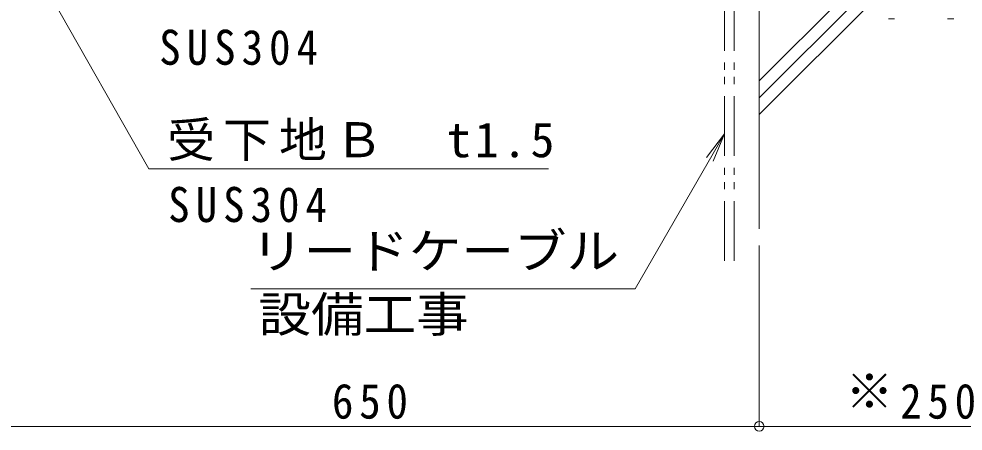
# Model space of a CAD drawing. Units: millimetres on the paper, enlarged 30 times, with parts at other scales. Extents: x -6208 to 7808, y -5850 to 5884.
# Drawn here: x -1570 to 800, y -3247 to -2212 of the extents above; entities that cross this region are included whole.
import ezdxf
from ezdxf.enums import TextEntityAlignment as Align

# ---------------------------------------------------------------- set-up
doc = ezdxf.new("R2010")
doc.units = ezdxf.units.MM
doc.header["$LTSCALE"] = 30
doc.header["$PDMODE"] = 32
doc.header["$PDSIZE"] = 24
doc.linetypes.add('DASHED1', pattern=[1.8, 1.2, -0.6])
doc.linetypes.add('DOUBLE_CHAIN1', pattern=[8.8, 5, -1, 0.6, -0.6, 0.6, -1])
for name, color, linetype, lineweight in [('1-0_1-0ﾚｲﾔ', 6, 'Continuous', 5), ('1-4_1-4ﾚｲﾔ', 7, 'Continuous', 9), ('1-5_1-5ﾚｲﾔ', 7, 'Continuous', 9), ('1-6_1-6ﾚｲﾔ', 7, 'DASHED1', 9), ('1-7', 7, 'Continuous', 9)]:
    doc.layers.add(name, color=color, linetype=linetype, lineweight=lineweight)
doc.styles.add('ＭＳ ゴシック', font='')
doc.styles.get('ＭＳ ゴシック').set_extended_font_data('MS Gothic')

msp = doc.modelspace()

# ---------------------------------------------------------------- linework, layer by layer
at = {"layer": '1-0_1-0ﾚｲﾔ'}
for p, q in [((288.55, -1827.97), (288.55, -2739.03)), ((288.55, -2367.22), (547.29, -2108.47)), ((288.55, -2409.64), (589.72, -2108.47)), ((288.55, -2452.07), (632.15, -2108.47))]:
    msp.add_line(p, q, dxfattribs=at)
at = {"layer": '1-4_1-4ﾚｲﾔ'}
for p, q in [((288.55, -3235.31), (288.55, -2780.73)), ((-1661.45, -3235.31), (288.55, -3235.31)), ((288.55, -3235.31), (1038.55, -3235.31))]:
    msp.add_line(p, q, dxfattribs=at)
msp.add_point((288.55, -3235.31), dxfattribs=at)
at = {"layer": '1-5_1-5ﾚｲﾔ'}
for p, q in [((-1661.45, -1851.34), (-1243.87, -2588.4)), ((-23.26, -2889.42), (201.55, -2500.03)), ((201.55, -2500.03), (155.89, -2559.54)), ((201.55, -2500.03), (172.85, -2569.33)), ((-240.33, -2588.4), (-1243.87, -2588.4)), ((-23.26, -2889.42), (-987.49, -2889.42))]:
    msp.add_line(p, q, dxfattribs=at)
at = {"layer": '1-6_1-6ﾚｲﾔ', "linetype": 'DOUBLE_CHAIN1'}
for p, q in [((201.55, -1613.47), (201.55, -2832.86)), ((225.55, -1613.47), (225.55, -2832.86))]:
    msp.add_line(p, q, dxfattribs=at)
at = {"layer": '1-7', "linetype": 'DASHED1'}
for p, q in [((627.97, -2211.56), (612.8, -2211.56)), ((776.6, -2211.56), (761.42, -2211.56))]:
    msp.add_line(p, q, dxfattribs=at)

# ---------------------------------------------------------------- texts
at = {"layer": '1-4_1-4ﾚｲﾔ', "color": 2, "style": 'ＭＳ ゴシック'}
msp.add_text('※', height=87.98, dxfattribs=at).set_placement((505.08, -3217.31), align=Align.BOTTOM_LEFT)
at = {"layer": '1-4_1-4ﾚｲﾔ', "color": 2, "char_height": 87.98, "attachment_point": 7, "style": 'ＭＳ ゴシック'}
for s, insert in [('\\T1.27;\\W0.9;650', (-783.95, -3217.31)), ('\\T1.27;\\W0.9;250', (642.3, -3217.31))]:
    msp.add_mtext(s, dxfattribs=dict(at, insert=insert))
at = {"layer": '1-5_1-5ﾚｲﾔ', "color": 2, "style": 'ＭＳ ゴシック', "width": 1.1}
for s, p in [('リードケーブル', (-987.19, -2865.07)), ('設備工事', (-968.46, -3024.37))]:
    msp.add_text(s, height=87.98, dxfattribs=at).set_placement(p, align=Align.BOTTOM_LEFT)
at = {"layer": '1-5_1-5ﾚｲﾔ', "color": 2, "char_height": 87.98, "attachment_point": 7, "style": 'ＭＳ ゴシック'}
for s, insert in [('\\T1.28;\\W0.9;SUS304', (-1217.55, -2328.29)), ('\\T1.17;受下地Ｂ\u3000t1.5', (-1197.54, -2568.69)), ('\\T1.28;\\W0.9;SUS304', (-1195.1, -2723.35))]:
    msp.add_mtext(s, dxfattribs=dict(at, insert=insert))

doc.saveas('drawing.dxf')
